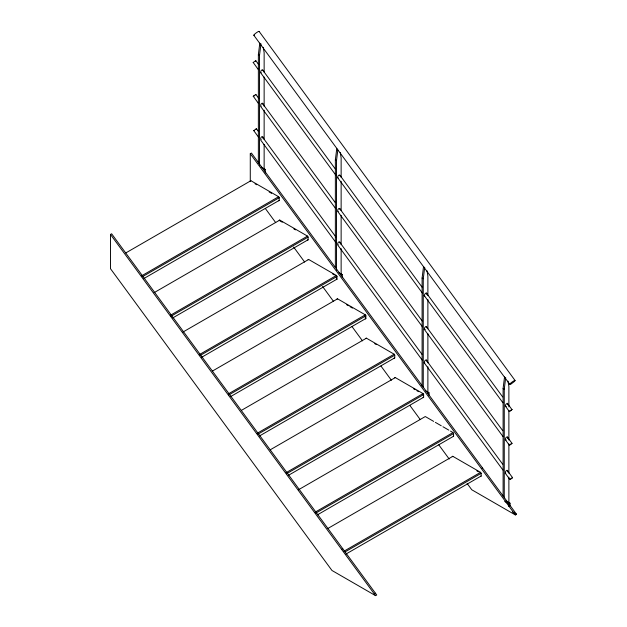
<?xml version="1.0" encoding="UTF-8"?>
<svg xmlns="http://www.w3.org/2000/svg" width="627" height="627" viewBox="0 0 627 627"><rect width="100%" height="100%" fill="white"/><g stroke="black" fill="none" stroke-linecap="round" stroke-linejoin="round"><path stroke-width="0.94" d="M258.363 163.459L258.363 54.651L259.805 43.145M259.515 165.097L259.515 55.317L260.965 43.812M335.359 267.705L335.359 159.869L336.801 148.364M336.511 270.315L336.511 160.536L337.835 149.986M422.104 385.903L422.104 278.067L423.546 266.561M423.264 387.541L423.264 278.741L424.706 267.227M503.105 496.271L503.105 388.434L504.547 376.921M504.257 497.909L504.257 389.101L505.699 377.587M258.379 69.675L253.206 62.465L255.769 60.647L258.716 64.636M255.816 60.694L255.44 61.18M258.434 103.431L253.261 96.221L255.816 94.403L258.763 98.392M255.871 94.442L255.487 94.928M258.395 136.96L253.763 130.643L256.357 128.715L258.152 131.129M256.412 128.762L255.761 129.491M509.351 411.5L511.953 409.572L509.351 411.5L505.244 405.928M509.351 445.209L512.008 443.328L509.406 445.256L505.299 439.684M509.947 479.569L512.549 477.641L509.947 479.569L505.26 473.213M254.217 95.915L253.214 96.331M110.477 234.443L111.63 233.777L376.725 594.984L375.573 595.65L331.965 570.476L110.477 268.677L110.477 234.443L375.573 595.65M250.275 181.117L250.275 153.733L251.427 153.059L516.523 514.273L515.37 514.939L471.763 489.765L467.139 483.456M264.139 170.074L265.292 169.408L265.292 172.966M125.753 252.963L250.894 180.717L278.623 196.729A1.105 0.635 60 0 1 279.203 197.732L279.203 200.397A1.105 0.635 60 0 1 278.623 200.734M141.655 275.809L278.623 196.729M142.227 276.813L279.203 197.732M143.92 278.506L279.203 200.397M154.07 292.684L279.783 220.101L307.512 236.113A1.105 0.635 60 0 1 308.092 237.116L308.092 239.78A1.105 0.635 60 0 1 307.512 240.117M170.536 315.201L307.512 236.113M171.116 316.196L308.092 237.116M172.809 317.889L308.092 239.78M182.684 332.208L308.672 259.476L336.401 275.48A1.105 0.635 60 0 1 336.981 276.483L336.981 279.156A1.105 0.635 60 0 1 336.401 279.485M199.425 354.568L336.401 275.48M200.005 355.564L336.981 276.483M341.135 275.292L342.287 274.618L342.287 277.291M201.698 357.257L336.981 279.156M212.42 371.066L337.561 298.82L365.29 314.832A1.105 0.635 60 0 1 365.87 315.836L365.87 318.5A1.105 0.635 60 0 1 365.29 318.837M228.314 393.913L365.29 314.832M228.894 394.916L365.87 315.836M230.587 396.609L365.87 318.5M241.293 410.434L366.434 338.188L394.164 354.2A1.105 0.635 60 0 1 394.744 355.203L394.744 357.868A1.105 0.635 60 0 1 394.164 358.205M257.188 433.281L394.164 354.2M257.768 434.284L394.744 355.203M259.46 435.977L394.744 357.868M270.182 449.833L395.316 377.587L423.053 393.599A1.105 0.635 60 0 1 423.633 394.595L423.633 397.267A1.105 0.635 60 0 1 423.053 397.596M286.077 472.68L423.053 393.599M286.657 473.683L423.633 394.595M427.88 393.49L429.04 392.823L429.04 395.488M288.342 475.376L423.633 397.267M298.46 489.773L425.286 416.547L433.688 421.399M315.201 512.134L453.023 432.559L450.499 431.102M315.781 513.129L453.595 433.563A1.105 0.635 60 0 0 453.337 432.928M317.466 514.822L453.595 436.227L453.595 433.563M327.694 528.577L452.827 456.331L480.564 472.343A1.105 0.635 60 0 1 481.144 473.346L481.144 476.011A1.105 0.635 60 0 1 480.564 476.348M341.582 549.338L342.742 548.672M481.387 468.628L482.539 467.961M343.588 551.423L480.564 472.343M345.007 551.94L481.144 473.346M345.853 554.119L481.144 476.011M504.751 501.467L508.881 503.849L510.033 503.183L510.033 505.856M374.264 593.871L375.424 593.205M253.567 62.512L253.167 62.575M254.154 130.581L253.763 130.643M258.363 54.651L259.515 55.317M335.359 159.869L336.511 160.536M261.169 167.025L265.292 169.408M422.104 278.067L423.264 278.741M255.04 183.774L256.694 184.73M269.124 191.909L271.609 193.343M279.783 220.767L282.268 222.209M293.867 228.902L295.529 229.858M338.988 272.714L342.287 274.618M332.702 274.015L334.363 274.971M503.105 388.434L504.257 389.101M346.676 304.753L348.33 305.71M349.991 306.666L352.476 308.1M374.719 343.643L376.38 344.599M425.733 390.919L429.04 392.823M413.546 388.779L415.207 389.735M416.861 390.692L418.522 391.648M435.373 422.371L441.251 425.764M442.936 426.736L448.822 430.138M476.857 470.869L478.519 471.825M505.911 500.801L510.033 503.183M512.337 511.851L516.523 514.273M259.108 31.413L515.065 380.487M253.817 35.237L509.775 384.32M262.768 70.161L335.21 168.828M339.842 175.145L422.128 287.229M426.188 292.754L502.682 396.946M507.321 403.255L511.953 409.572M260.699 72.834L336.033 175.45M337.773 177.817L422.379 293.06M424.118 295.427L502.925 402.777M262.823 103.917L335.257 202.584M339.897 208.893L422.183 320.977M426.242 326.502L502.736 430.694M507.368 437.011L512.008 443.328M260.754 106.59L335.508 208.415M337.82 211.573L422.433 326.808M424.166 329.183L502.979 436.525M262.784 137.446L335.798 236.896M339.858 242.422L422.143 354.506M426.203 360.031L502.697 464.223M507.329 470.54L512.549 477.641M260.714 140.119L336.048 242.727M337.788 245.094L422.394 360.337M424.134 362.704L502.94 470.054M250.275 153.733L515.37 514.939M265.307 208.454L275.715 222.64M293.648 247.069L304.636 262.039M322.56 286.468L333.548 301.438M352.053 326.651L362.469 340.837M380.973 366.05L391.381 380.236M409.886 405.45L420.294 419.635M438.798 444.849L449.214 459.035M422.904 394.265L423.053 394.712M365.212 315.624L365.29 317.693M508.011 381.106L508.881 386.428L508.881 406.915M427.018 270.746L427.88 276.068L427.88 295.576M340.265 152.549L341.135 157.871L341.135 177.378M263.269 47.331L264.139 52.652L264.139 72.16M336.393 276.476L336.401 278.349M508.881 410.818L508.881 440.083M508.881 443.987L508.881 473.252M508.881 477.155L508.881 502.517M508.881 503.849L508.881 506.522M427.88 299.479L427.88 328.744M427.88 333.627L427.88 362.892M427.88 366.795L427.88 392.157M341.135 181.281L341.135 210.547M341.135 215.422L341.135 244.687M341.135 248.59L341.135 273.952M264.139 77.043L264.139 106.308M264.139 110.211L264.139 139.476M264.139 144.351L264.139 168.741M254.256 35.222A3.268 0.494 -36.3 0 1 255.941 33.09A3.268 0.494 -36.3 0 1 259.061 31.601M425.271 329.567A1.638 0.94 -60 0 1 424.455 328.407A1.638 0.94 -60 0 1 425.874 326.643A1.638 0.94 -60 0 1 426.689 327.811M424.753 362.884A1.638 0.94 -60 0 1 425.271 360.353A1.638 0.94 -60 0 1 426.689 361.168M424.753 296.163A1.638 0.94 -60 0 1 425.271 293.632A1.638 0.94 -60 0 1 426.689 294.447M506.271 439.935A1.638 0.94 -60 0 1 505.48 438.641A1.638 0.94 -60 0 1 507.055 436.98A1.638 0.94 -60 0 1 507.572 438.555M505.754 473.244A1.638 0.94 -60 0 1 505.683 471.48A1.638 0.94 -60 0 1 507.227 470.352A1.638 0.94 -60 0 1 507.572 471.919M506.271 406.57A1.638 0.94 -60 0 1 505.448 405.41A1.638 0.94 -60 0 1 506.867 403.647A1.638 0.94 -60 0 1 507.682 404.815M261.247 106.182A1.638 0.94 -60 0 1 260.777 104.733A1.638 0.94 -60 0 1 262.227 103.212A1.638 0.94 -60 0 1 262.948 104.388M261.247 139.539A1.638 0.94 -60 0 1 260.824 137.956A1.638 0.94 -60 0 1 262.407 136.561A1.638 0.94 -60 0 1 262.831 138.136M261.247 72.818A1.638 0.94 -60 0 1 261.247 70.514A1.638 0.94 -60 0 1 262.987 70.663M365.854 338.525A1.105 0.635 60 0 1 366.434 338.188M338.243 211.393A1.638 0.94 -60 0 1 337.773 209.951A1.638 0.94 -60 0 1 339.215 208.423A1.638 0.94 -60 0 1 339.936 209.606M338.243 244.757A1.638 0.94 -60 0 1 337.773 243.307A1.638 0.94 -60 0 1 339.215 241.787A1.638 0.94 -60 0 1 339.936 242.962M338.243 178.037A1.638 0.94 -60 0 1 338.243 175.725A1.638 0.94 -60 0 1 339.975 175.881M250.314 181.054A1.105 0.635 60 0 1 250.894 180.717M279.203 220.438A1.105 0.635 60 0 1 279.783 220.101M336.981 299.157A1.105 0.635 60 0 1 337.561 298.82M394.783 377.791A1.105 0.635 60 0 1 395.316 377.587M308.092 259.805A1.105 0.635 60 0 1 308.672 259.476M453.595 436.227A1.105 0.635 60 0 1 453.282 436.58M452.255 456.668A1.105 0.635 60 0 1 452.827 456.331M511.256 383.779L510.676 384.1A3.268 0.494 -36.3 0 1 511.35 382.603A3.268 0.494 -36.3 0 1 515.073 380.542A3.268 0.494 -36.3 0 1 511.256 383.779"/></g></svg>
